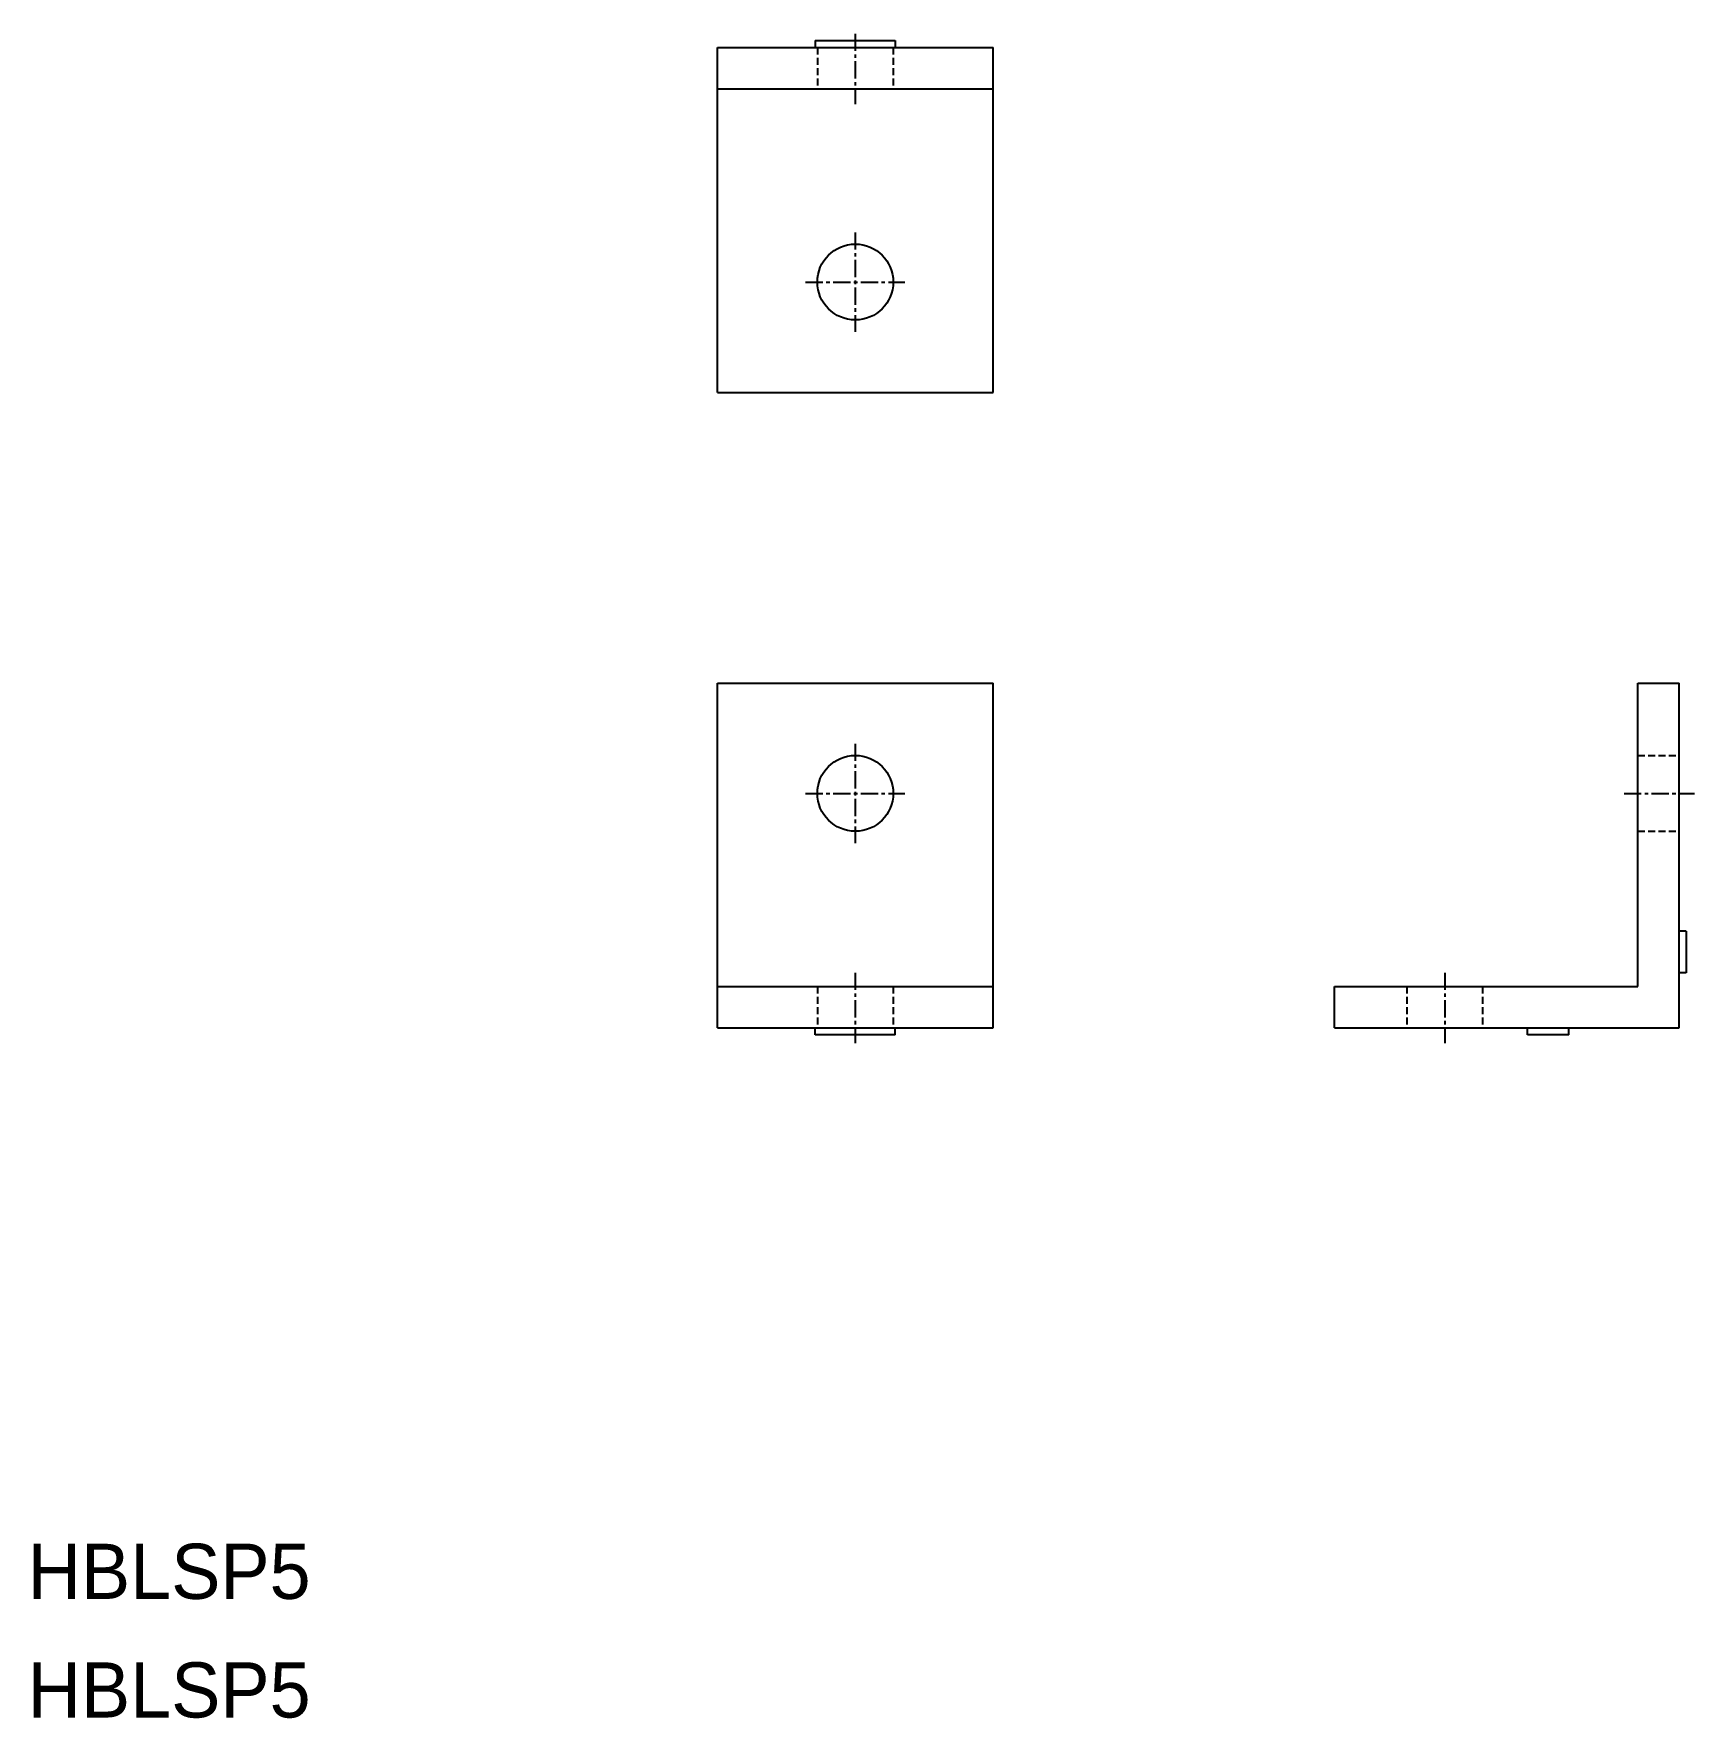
# Model space of a CAD drawing. Extents: x 0 to 121, y 0 to 122.
import ezdxf

# ---------------------------------------------------------------- set-up
doc = ezdxf.new("R2010")
doc.units = 0
doc.header["$MEASUREMENT"] = 0
doc.linetypes.add('CENTER', pattern=[2, 1.25, -0.25, 0.25, -0.25])
doc.linetypes.add('DASHED', pattern=[0.75, 0.5, -0.25])
doc.layers.get('0').update_dxf_attribs({"linetype": 'CONTINUOUS'})
doc.layers.add('CENTER', color=1, linetype='CENTER')

msp = doc.modelspace()

# ---------------------------------------------------------------- linework, layer by layer
at = {"color": 7, "linetype": 'Continuous'}
for p, q in [((50, 121.07), (70, 121.07)), ((50, 96.07), (50, 121.07)), ((57.1, 121.57), (57.1, 121.07)), ((57.1, 121.57), (62.9, 121.57)), ((62.9, 121.57), (62.9, 121.07)), ((70, 96.07), (70, 121.07)), ((50, 118.07), (70, 118.07)), ((50, 96.07), (70, 96.07)), ((50, 75), (70, 75)), ((50, 50), (50, 75)), ((70, 50), (70, 75)), ((116.73, 53), (116.73, 75)), ((116.73, 75), (119.73, 75)), ((119.73, 50), (119.73, 75)), ((120.23, 57), (119.73, 57)), ((120.23, 57), (120.23, 54)), ((120.23, 54), (119.73, 54)), ((50, 53), (70, 53)), ((94.73, 50), (94.73, 53)), ((94.73, 53), (116.73, 53)), ((50, 50), (70, 50)), ((57.1, 49.5), (57.1, 50)), ((62.9, 49.5), (57.1, 49.5)), ((62.9, 49.5), (62.9, 50)), ((94.73, 50), (119.73, 50)), ((108.73, 49.5), (108.73, 50)), ((111.73, 49.5), (108.73, 49.5)), ((111.73, 49.5), (111.73, 50))]:
    msp.add_line(p, q, dxfattribs=at)
at = {"color": 3, "linetype": 'DASHED'}
for p, q in [((57.25, 121.07), (57.25, 118.07)), ((62.75, 121.07), (62.75, 118.07)), ((116.73, 69.75), (119.73, 69.75)), ((116.73, 64.25), (119.73, 64.25)), ((57.25, 53), (57.25, 50)), ((62.75, 53), (62.75, 50)), ((99.98, 53), (99.98, 50)), ((105.48, 53), (105.48, 50))]:
    msp.add_line(p, q, dxfattribs=at)
at = {"color": 7, "linetype": 'Continuous'}
for centre in [(60, 104.07), (60, 67)]:
    msp.add_circle(centre, 2.75, dxfattribs=at)
at = {"layer": 'CENTER', "color": 1, "linetype": 'CENTER'}
for p, q in [((60, 122.07), (60, 116.97)), ((60, 107.67), (60, 100.47)), ((56.4, 104.07), (63.6, 104.07)), ((60, 70.6), (60, 63.4)), ((56.4, 67), (63.6, 67)), ((115.73, 67), (120.83, 67)), ((60, 54), (60, 48.9)), ((102.73, 54), (102.73, 48.9))]:
    msp.add_line(p, q, dxfattribs=at)

# ---------------------------------------------------------------- texts
at = {"color": 7, "linetype": 'Continuous'}
for p in [(0, 8.6), (0, 0)]:
    msp.add_text('HBLSP5', height=4, dxfattribs=at).set_placement(p)

doc.saveas('drawing.dxf')
